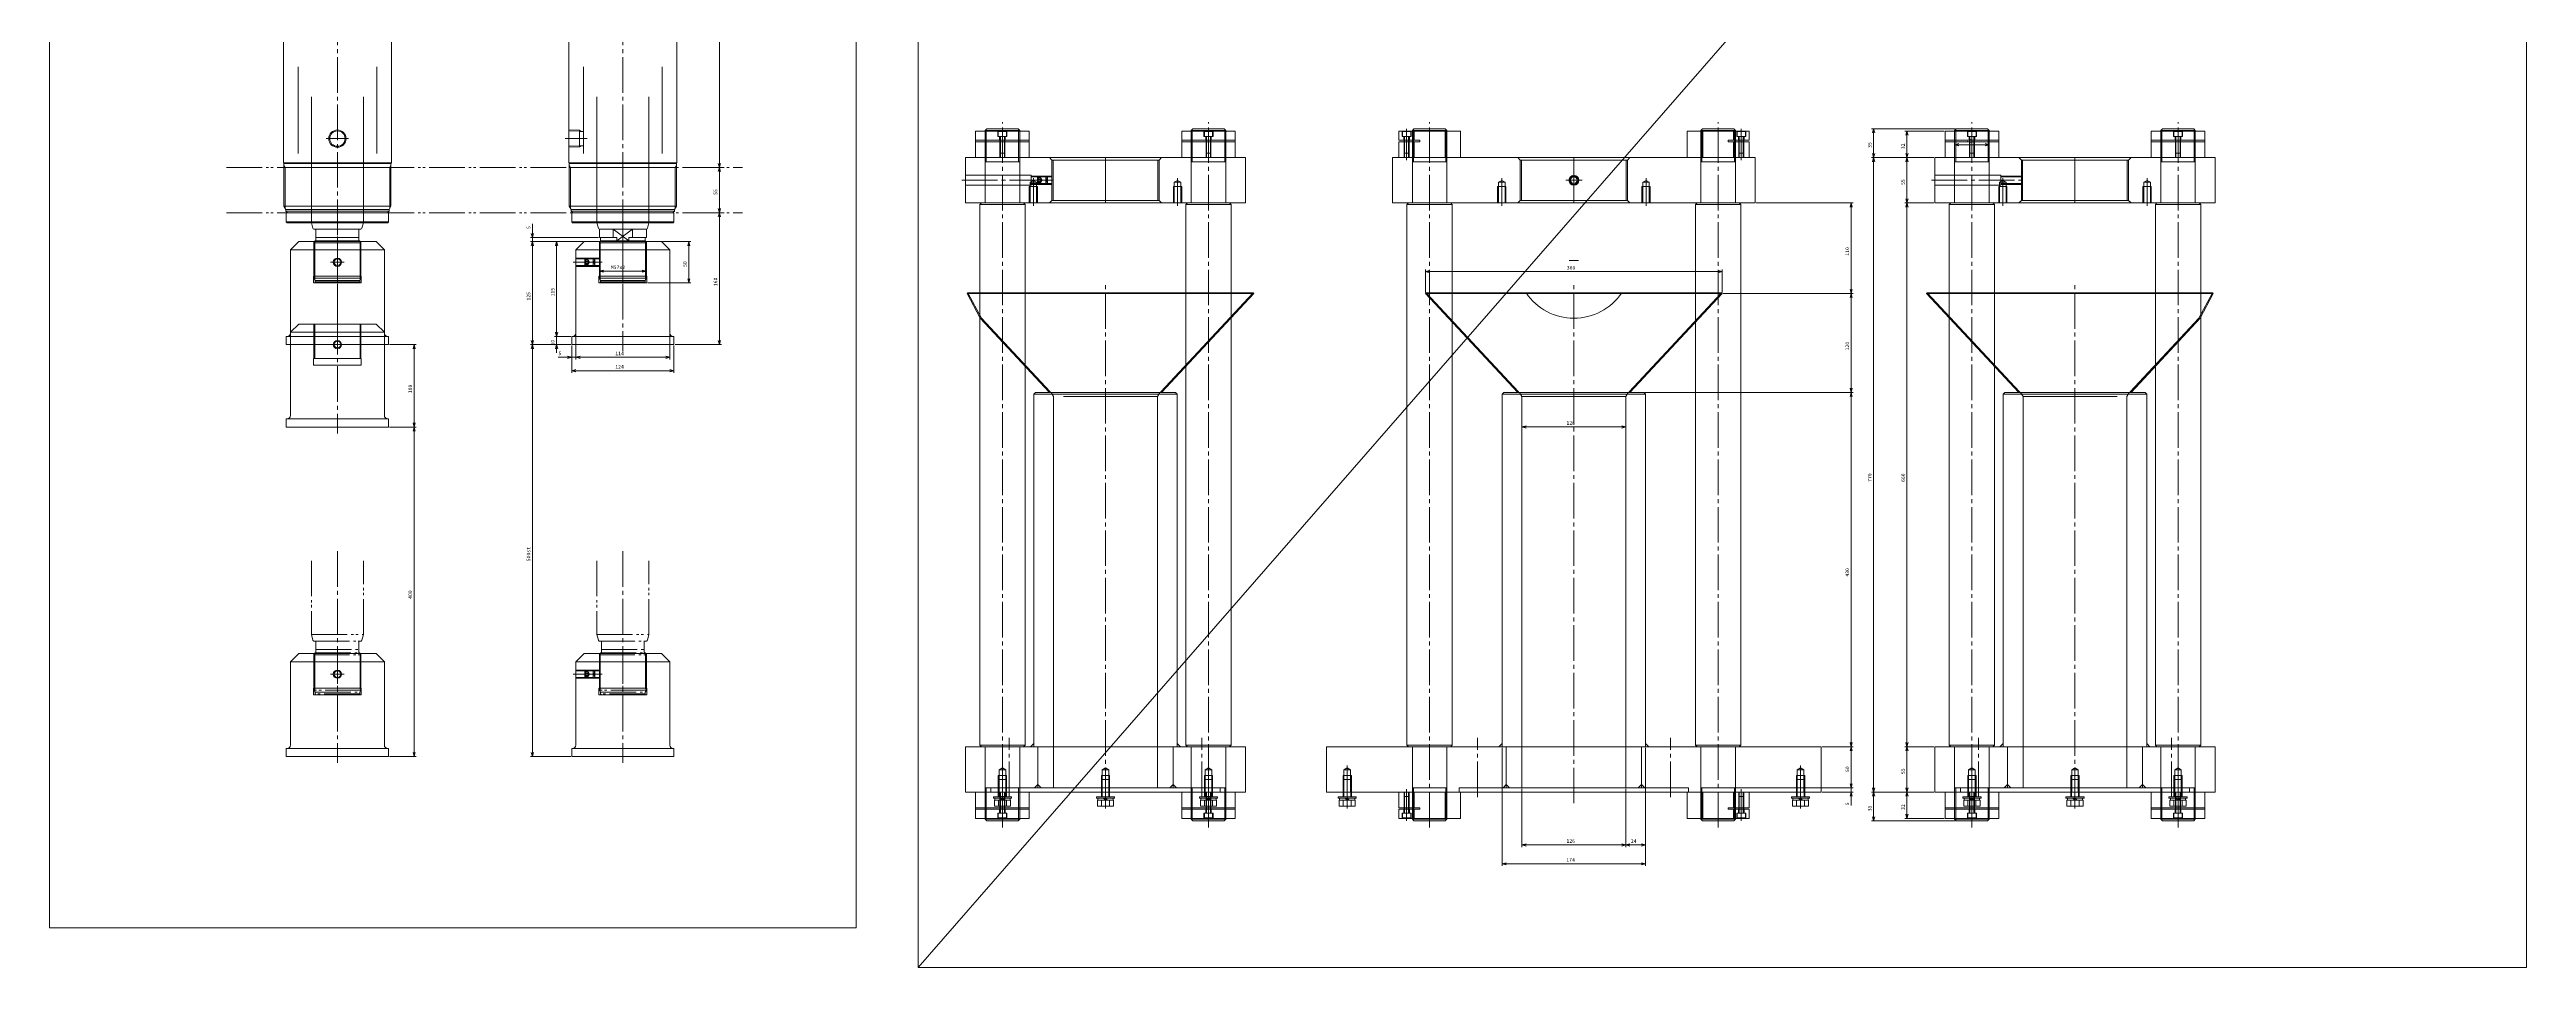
# Model space of a CAD drawing. Units: millimetres at full size. Extents: x -24503 to 24503, y -7436 to 7436.
# Drawn here: x -7038 to -4033, y -3449 to -2335 of the extents above; entities that cross this region are included whole.
import ezdxf
from ezdxf.enums import TextEntityAlignment as Align

# ---------------------------------------------------------------- set-up
doc = ezdxf.new("R2010")
doc.units = ezdxf.units.MM
doc.header["$LTSCALE"] = 4.8
doc.linetypes.add('CHAIN2', pattern=[12, 9, -1, 1, -1])
doc.linetypes.add('DOUBLE_CHAIN2', pattern=[12.8, 9, -1, 0.6, -0.6, 0.6, -1])
for name, color, linetype, lineweight in [('0-2_08_DIM', 3, 'Continuous', 9), ('0-3_06_PHANTOM', 7, 'DOUBLE_CHAIN2', 9), ('0-4_0', 2, 'Continuous', 9), ('0-5_01_NORMAL', 134, 'Continuous', 9), ('0-6_05_CENTER', 2, 'CHAIN2', 9), ('0-7_04_HIDDEN', 7, 'Continuous', 9), ('0-8_10_DRAFT', 1, 'Continuous', 9)]:
    doc.layers.add(name, color=color, linetype=linetype, lineweight=lineweight)
doc.styles.add('ＭＳ ゴシック', font='')
doc.styles.get('ＭＳ ゴシック').set_extended_font_data('MS Gothic')

# ---------------------------------------------------------------- blocks, each defined once
blk = doc.blocks.new('SD5-500-NCa_1_1')
at = {"layer": '0-3_06_PHANTOM', "color": 2}
for p, q in [((427, 31.5), (337.246, 31.5)), ((433.649, 29.718), (427, 31.5)), ((427, -31.5), (427, 31.5)), ((435, -28.5), (435, 28.5)), ((435, 26), (449, 26)), ((445, -26), (445, 26)), ((449, -27), (449, 27)), ((449.866, 27.5), (496.134, 27.5)), ((451.598, -28.5), (451.598, 28.5)), ((494.402, 28.5), (494.402, -28.5)), ((499, 27), (497, 27)), ((497, -27), (497, 27)), ((500, -26), (500, 26)), ((427, -31.5), (433.649, -29.718)), ((435, -26), (449, -26)), ((496.134, -27.5), (449.866, -27.5)), ((494.402, -28.5), (497, -27)), ((497, -27), (499, -27)), ((499, -27), (500, -26)), ((337.246, -31.5), (427, -31.5))]:
    blk.add_line(p, q, dxfattribs=at)
for points in [[(497, 27), (494.402, 28.5), (451.598, 28.5), (449, 27)], [(500, 26), (499, 27), (499, -27)], [(449, -27), (451.598, -28.5), (494.402, -28.5)]]:
    blk.add_lwpolyline(points, dxfattribs=at)
for centre, start, end in [((433.132, 27.786), 20.90107, 75), ((433.132, -27.786), 285, 339.09893)]:
    blk.add_arc(centre, 2, start, end, dxfattribs=at)
at = {"layer": '0-4_0'}
for p, q in [((-713, 65.5), (-145.5, 65.5)), ((-145.5, -65.5), (-145.5, 65.5)), ((-145, 65), (-145.5, 65.5)), ((-145, 65), (-145, -65)), ((-140, -65), (-140, 65)), ((-92.897, 65), (-92.897, -65)), ((-89, -62.75), (-89, 62.75)), ((-87, 62.75), (-87, -62.75)), ((-85, 60.75), (-87, 62.75)), ((-74, 62), (-85, 62)), ((-74, 62), (-74, -62)), ((-74, 62), (-73, 61)), ((-73, -61), (-73, 61)), ((-66.351, 29.718), (-73, 31.5)), ((-65, -28.5), (-65, 28.5)), ((-65, 26), (-51, 26)), ((-55, -26), (-55, 26)), ((-51, -27), (-51, 27)), ((-50.134, 27.5), (-3.866, 27.5)), ((-48.402, -28.5), (-48.402, 28.5)), ((-5.598, 28.5), (-5.598, -28.5)), ((-1, 27), (-3, 27)), ((-3, -27), (-3, 27)), ((0, -26), (0, 26)), ((-73, -31.5), (-66.351, -29.718)), ((-65, -26), (-51, -26)), ((-3.866, -27.5), (-50.134, -27.5)), ((-5.598, -28.5), (-3, -27)), ((-3, -27), (-1, -27)), ((-1, -27), (0, -26)), ((-145.5, -65.5), (-713, -65.5)), ((-145.5, -65.5), (-145, -65)), ((-87, -62.75), (-85, -60.75)), ((-73, -61), (-74, -62))]:
    blk.add_line(p, q, dxfattribs=at)
for points in [[(-87, 62.75), (-89, 62.75), (-92.897, 65), (-145, 65)], [(-90.299, 63.5), (-140, 63.5), (-142.598, 65)], [(-74, -62), (-85, -62), (-85, 62)], [(-3, 27), (-5.598, 28.5), (-48.402, 28.5), (-51, 27)], [(0, 26), (-1, 27), (-1, -27)], [(-51, -27), (-48.402, -28.5), (-5.598, -28.5)], [(-145, -65), (-92.897, -65), (-89, -62.75), (-87, -62.75)], [(-142.598, -65), (-140, -63.5), (-90.299, -63.5)]]:
    blk.add_lwpolyline(points, dxfattribs=at)
for radius in [10.477, 9.316]:
    blk.add_circle((-175, 0), radius, dxfattribs=at)
for centre, start, end in [((-66.868, 27.786), 20.90107, 75), ((-66.868, -27.786), 285, 339.09893)]:
    blk.add_arc(centre, 2, start, end, dxfattribs=at)
at = {"layer": '0-6_05_CENTER'}
for p, q in [((-907.511, 0), (4.419, 0)), ((-175, 13.51), (-175, -13.51)), ((325.81, 0), (508.237, 0))]:
    blk.add_line(p, q, dxfattribs=at)
at = {"layer": '0-7_04_HIDDEN', "color": 2}
for p, q in [((-262.231, 47.75), (-156.845, 47.75)), ((-225.792, 31.5), (-73, 31.5)), ((-156.845, -47.75), (-262.231, -47.75)), ((-73, -31.5), (-225.792, -31.5))]:
    blk.add_line(p, q, dxfattribs=at)
blk = doc.blocks.new('M10Tz_1_1')
at = {"layer": '0-4_0', "color": 134}
for radius in [5, 4]:
    blk.add_circle((0, 0), radius, dxfattribs=at)
at = {"layer": '0-6_05_CENTER'}
for p, q in [((8.341, 0), (-8.341, 0)), ((0, -8.341), (0, 8.341))]:
    blk.add_line(p, q, dxfattribs=at)
blk = doc.blocks.new('A$C311A3C4E_1_1')
at = {"layer": '0-4_0', "color": 134}
for p, q in [((-47, 100), (-57, 90)), ((-47, 100), (47, 100)), ((47, 100), (57, 90)), ((-57, -11), (-57, 90)), ((-57, 90), (57, 90)), ((57, -11), (57, 90))]:
    blk.add_line(p, q, dxfattribs=at)
blk.add_lwpolyline([(-62, -25), (62, -25), (62, -15), (-62, -15)], close=True, dxfattribs=at)
for centre, start, end in [((-61, -11), 270, 0), ((61, -11), 180, 270)]:
    blk.add_arc(centre, 4, start, end, dxfattribs=at)
at = {"layer": '0-6_05_CENTER'}
blk.add_line((0, 106.37), (0, -32.774), dxfattribs=at)
at = {"layer": '0-7_04_HIDDEN'}
for p, q in [((-28.5, 100), (-28.5, 58)), ((-27.418, 100), (-27.418, 58)), ((27.418, 100), (27.417, 58)), ((28.5, 100), (28.5, 58))]:
    blk.add_line(p, q, dxfattribs=at)
blk.add_lwpolyline([(29, 50), (29, 58), (-29, 58), (-29, 50)], close=True, dxfattribs=at)
at = {"layer": '0-4_0'}
blk.add_blockref('M10Tz_1_1', (0, 75), dxfattribs=at)
blk = doc.blocks.new('A$C068D405B_1_1')
at = {"layer": '0-4_0', "color": 134}
for p, q in [((-47, 100), (-57, 90)), ((-47, 100), (47, 100)), ((47, 100), (57, 90)), ((-57, -11), (-57, 90)), ((-57, 90), (57, 90)), ((57, -11), (57, 90))]:
    blk.add_line(p, q, dxfattribs=at)
blk.add_lwpolyline([(-62, -25), (62, -25), (62, -15), (-62, -15)], close=True, dxfattribs=at)
for centre, start, end in [((-61, -11), 270, 0), ((61, -11), 180, 270)]:
    blk.add_arc(centre, 4, start, end, dxfattribs=at)
at = {"layer": '0-6_05_CENTER'}
for p, q in [((0, 106.37), (0, -32.774)), ((-60.388, 75), (-25.112, 75))]:
    blk.add_line(p, q, dxfattribs=at)
at = {"layer": '0-7_04_HIDDEN'}
for p, q in [((-28.5, 100), (-28.5, 58)), ((-27.418, 100), (-27.418, 58)), ((27.418, 100), (27.417, 58)), ((28.5, 100), (28.5, 58)), ((-57, 80), (-28.5, 80)), ((-57, 79), (-28.5, 79)), ((-57, 71), (-28.5, 71)), ((-57, 70), (-28.5, 70))]:
    blk.add_line(p, q, dxfattribs=at)
blk.add_lwpolyline([(29, 50), (29, 58), (-29, 58), (-29, 50)], close=True, dxfattribs=at)
blk = doc.blocks.new('MSSU10-12a_1_1')
at = {"layer": '0-4_0'}
for p, q in [((-12, 4.188), (-11.188, 5)), ((-12, 4.188), (-1.188, 4.188)), ((-11.188, 5), (-2, 5)), ((-11.188, 5), (-11.188, -5)), ((-2, 5), (-2, -5)), ((-12, -4.188), (-11.188, -5)), ((-11.188, -5), (-2, -5)), ((0, -3), (-2, -5))]:
    blk.add_line(p, q, dxfattribs=at)
for points in [[(-12, 4.188), (-12, -4.188), (-1.188, -4.188)], [(0, -3), (0, 3), (-2, 5)]]:
    blk.add_lwpolyline(points, dxfattribs=at)
at = {"layer": '0-6_05_CENTER'}
blk.add_line((2, 0), (-14, 0), dxfattribs=at)
at = {"layer": '0-7_04_HIDDEN', "color": 2}
for p, q in [((-8, 2.887), (-12, 2.887)), ((-12, 1.443), (-8, 1.443)), ((-8, 2.887), (-8, -2.887)), ((-6.333, 0), (-8, 2.887)), ((-6.333, 0), (-8, -2.887)), ((0, 3), (-1.732, 0)), ((0, -3), (-1.732, 0)), ((-12, -1.443), (-8, -1.443)), ((-12, -2.887), (-8, -2.887))]:
    blk.add_line(p, q, dxfattribs=at)
blk = doc.blocks.new('SEPN10a_1_1')
at = {"layer": '0-4_0', "color": 3}
blk.add_lwpolyline([(-5.5, 4.1), (0, 4.1), (0, -4.1), (-5.5, -4.1)], close=True, dxfattribs=at)
at = {"layer": '0-8_10_DRAFT'}
blk.add_line((-5.5, 0), (0, 0), dxfattribs=at)
blk = doc.blocks.new('SDR5-500-NCa_1_1')
at = {"layer": '0-3_06_PHANTOM', "color": 2}
for p, q in [((427, 31.5), (337.246, 31.5)), ((433.649, 29.718), (427, 31.5)), ((427, -31.5), (427, 31.5)), ((435, -28.5), (435, 28.5)), ((435, 26), (449, 26)), ((445, -26), (445, 26)), ((449, -27), (449, 27)), ((449.866, 27.5), (496.134, 27.5)), ((451.598, -28.5), (451.598, 28.5)), ((494.402, 28.5), (494.402, -28.5)), ((499, 27), (497, 27)), ((497, -27), (497, 27)), ((500, -26), (500, 26)), ((427, -31.5), (433.649, -29.718)), ((435, -26), (449, -26)), ((496.134, -27.5), (449.866, -27.5)), ((494.402, -28.5), (497, -27)), ((497, -27), (499, -27)), ((499, -27), (500, -26)), ((337.246, -31.5), (427, -31.5))]:
    blk.add_line(p, q, dxfattribs=at)
for points in [[(497, 27), (494.402, 28.5), (451.598, 28.5), (449, 27)], [(500, 26), (499, 27), (499, -27)], [(449, -27), (451.598, -28.5), (494.402, -28.5)]]:
    blk.add_lwpolyline(points, dxfattribs=at)
for centre, start, end in [((433.132, 27.786), 20.90107, 75), ((433.132, -27.786), 285, 339.09893)]:
    blk.add_arc(centre, 2, start, end, dxfattribs=at)
at = {"layer": '0-4_0'}
for p, q in [((-713, 65.5), (-145.5, 65.5)), ((-145.5, -65.5), (-145.5, 65.5)), ((-145, 65), (-145.5, 65.5)), ((-145, 65), (-145, -65)), ((-140, -65), (-140, 65)), ((-92.897, 65), (-92.897, -65)), ((-89, -62.75), (-89, 62.75)), ((-87, 62.75), (-87, -62.75)), ((-85, 60.75), (-87, 62.75)), ((-74, 62), (-85, 62)), ((-74, 62), (-73, 61)), ((-74, 62), (-74, -62)), ((-73, -61), (-73, 61)), ((-66.351, 29.718), (-73, 31.5)), ((-55, 28.5), (-65, 28.5)), ((-65, -28.5), (-65, 28.5)), ((-51, -7.28), (-65, 11.673)), ((-65, 11.673), (-55, 11.673)), ((-51, 7.28), (-65, -11.673)), ((-55, 7.28), (-55, 28.5)), ((-51, 7.28), (-55, 7.28)), ((-54.2, 27), (-51, 27)), ((-51, -27), (-51, 27)), ((-50.134, 27.5), (-3.866, 27.5)), ((-48.402, -28.5), (-48.402, 28.5)), ((-5.598, 28.5), (-5.598, -28.5)), ((-1, 27), (-3, 27)), ((-3, -27), (-3, 27)), ((0, -26), (0, 26)), ((-73, -31.5), (-66.351, -29.718)), ((-65, -11.673), (-55, -11.673)), ((-51, -7.28), (-55, -7.28)), ((-51, -27), (-54.2, -27)), ((-3.866, -27.5), (-50.134, -27.5)), ((-5.598, -28.5), (-3, -27)), ((-3, -27), (-1, -27)), ((-1, -27), (0, -26)), ((-145.5, -65.5), (-713, -65.5)), ((-145.5, -65.5), (-145, -65)), ((-87, -62.75), (-85, -60.75)), ((-73, -61), (-74, -62))]:
    blk.add_line(p, q, dxfattribs=at)
for points in [[(-87, 62.75), (-89, 62.75), (-92.897, 65), (-145, 65)], [(-90.299, 63.5), (-140, 63.5), (-142.598, 65)], [(-74, -62), (-85, -62), (-85, 62)], [(-3, 27), (-5.598, 28.5), (-48.402, 28.5), (-51, 27)], [(0, 26), (-1, 27), (-1, -27)], [(-65, -28.5), (-55, -28.5), (-55, -7.28)], [(-51, -27), (-48.402, -28.5), (-5.598, -28.5)], [(-145, -65), (-92.897, -65), (-89, -62.75), (-87, -62.75)], [(-142.598, -65), (-140, -63.5), (-90.299, -63.5)]]:
    blk.add_lwpolyline(points, dxfattribs=at)
for centre, radius, start, end in [((-66.868, 27.786), 2, 20.90107, 75), ((-54.2, 27.8), 0.8, 180, 270), ((-66.868, -27.786), 2, 285, 339.09893), ((-54.2, -27.8), 0.8, 90, 180)]:
    blk.add_arc(centre, radius, start, end, dxfattribs=at)
at = {"layer": '0-6_05_CENTER'}
for p, q in [((-907.511, 0), (4.419, 0)), ((325.81, 0), (508.237, 0)), ((-175, -43.125), (-175, -70.144))]:
    blk.add_line(p, q, dxfattribs=at)
at = {"layer": '0-7_04_HIDDEN', "color": 2}
for p, q in [((-262.231, 47.75), (-156.845, 47.75)), ((-225.792, 31.5), (-73, 31.5)), ((-156.845, -47.75), (-262.231, -47.75)), ((-73, -31.5), (-225.792, -31.5)), ((-185.477, -65.5), (-185.081, -52.8)), ((-185.081, -52.8), (-183.8, -50.582)), ((-164.919, -52.8), (-185.081, -52.8)), ((-184.315, -65.5), (-183.919, -52.8)), ((-183.8, -52.8), (-183.8, -47.75)), ((-166.2, -52.8), (-166.2, -47.75)), ((-164.919, -52.8), (-166.2, -50.582)), ((-166.081, -52.8), (-165.684, -65.5)), ((-164.919, -52.8), (-164.523, -65.5))]:
    blk.add_line(p, q, dxfattribs=at)
blk = doc.blocks.new('A$C069B405E_1_1')
at = {"layer": '0-4_0', "color": 134}
for p, q in [((167.74, 600), (-180, 600)), ((167, 600.819), (-179.123, 600.819)), ((152, 570), (68, 480)), ((87, 478), (-87, 478))]:
    blk.add_line(p, q, dxfattribs=at)
for points in [[(-179.123, 600.819), (-180, 600), (-68, 480)], [(167, 600.819), (167.74, 600), (152, 570)]]:
    blk.add_lwpolyline(points, dxfattribs=at)
for points in [[(-87, 50), (87, 50), (87, 478), (85, 480), (-85, 480), (-87, 478)], [(-170, 50), (170, 50), (170, -5), (-170, -5)]]:
    blk.add_lwpolyline(points, close=True, dxfattribs=at)
at = {"layer": '0-4_0', "color": 3}
for points in [[(-87, 50), (-91, 50), (-87, 54)], [(87, 50), (91, 50), (87, 54)], [(-86, 0), (-78, 0), (-82, 4)], [(86, 0), (78, 0), (82, 4)]]:
    blk.add_lwpolyline(points, close=True, dxfattribs=at)
for centre, start, end in [((-68, 480), 0, 43.02507), ((68, 480), 136.97493, 180)]:
    blk.add_arc(centre, 1.03, start, end, dxfattribs=at)
at = {"layer": '0-6_05_CENTER'}
for p, q in [((0, -18.687), (0, 613.404)), ((-117, -11.301), (-117, 60.903)), ((117, -11.301), (117, 60.903)), ((-125, -8.388), (-125, 27.105)), ((125, -8.388), (125, 27.105))]:
    blk.add_line(p, q, dxfattribs=at)
at = {"layer": '0-7_04_HIDDEN'}
for p, q in [((-179.123, 600.819), (-67.123, 480.819)), ((167, 600.819), (150.359, 570)), ((150.359, 570), (67.123, 480.819)), ((150.359, 570), (152, 570)), ((150.359, 570), (152, 570)), ((-68, 480), (-67.123, 480.819)), ((68, 480), (67.123, 480.819)), ((-63, 475), (-63, 0)), ((63, 475), (65.887, 480)), ((63, 475), (63, 0)), ((-82, 50), (-82, 0)), ((82, 50), (82, 0)), ((-130, -5), (-130, 15)), ((-130, 15), (-120, 15)), ((-125, 24.309), (-129, 22)), ((-129, -5), (-129, 22)), ((-129, 22), (-121, 22)), ((-121, 22), (-125, 24.309)), ((-121, -5), (-121, 22)), ((-120, -5), (-120, 15)), ((-5, -5), (-5, 15)), ((-5, 15), (5, 15)), ((0, 24.309), (-4, 22)), ((-4, -5), (-4, 22)), ((-4, 22), (4, 22)), ((4, 22), (0, 24.309)), ((4, -5), (4, 22)), ((5, -5), (5, 15)), ((120, -5), (120, 15)), ((120, 15), (130, 15)), ((125, 24.309), (121, 22)), ((121, -5), (121, 22)), ((121, 22), (129, 22)), ((129, 22), (125, 24.309)), ((129, -5), (129, 22)), ((130, -5), (130, 15))]:
    blk.add_line(p, q, dxfattribs=at)
for points in [[(51, 475), (-63, 475), (-65.887, 480)], [(-139, -5), (-139, 0), (139, 0), (139, -5)]]:
    blk.add_lwpolyline(points, dxfattribs=at)
blk = doc.blocks.new('A$C17210EBA_1_1')
at = {"layer": '0-4_0', "color": 134}
blk.add_lwpolyline([(-170, -55), (170, -55), (170, 0), (-170, 0)], close=True, dxfattribs=at)
at = {"layer": '0-6_05_CENTER'}
for p, q in [((-87.5, -58.388), (-87.5, -24.895)), ((174.12, -27.5), (61.612, -27.5)), ((87.5, -58.388), (87.5, -24.895))]:
    blk.add_line(p, q, dxfattribs=at)
at = {"layer": '0-7_04_HIDDEN'}
for p, q in [((-68, 0), (-65, -3)), ((68, 0), (65, -3)), ((-87.5, -27.691), (-91.5, -30)), ((-91.5, -55), (-91.5, -30)), ((-91.5, -30), (-83.5, -30)), ((-83.5, -30), (-87.5, -27.691)), ((-83.5, -55), (-83.5, -30)), ((-65, -52), (-65, -3)), ((65, -3), (-65, -3)), ((-63.5, -52), (-63.5, -3)), ((63.5, -52), (63.5, -3)), ((65, -52), (65, -3)), ((90, -22.5), (65, -22.5)), ((90, -23.5), (65, -23.5)), ((87.5, -27.691), (83.5, -30)), ((83.5, -55), (83.5, -30)), ((83.5, -30), (91.5, -30)), ((91.5, -30), (87.5, -27.691)), ((90, -21.5), (170, -21.5)), ((90, -21.5), (90, -33.5)), ((91.5, -55), (91.5, -30)), ((-92.5, -55), (-92.5, -35)), ((-92.5, -35), (-82.5, -35)), ((-82.5, -55), (-82.5, -35)), ((-68, -55), (-65, -52)), ((65, -52), (-65, -52)), ((90, -31.5), (65, -31.5)), ((90, -32.5), (65, -32.5)), ((68, -55), (65, -52)), ((82.5, -55), (82.5, -35)), ((82.5, -35), (92.5, -35)), ((90, -33.5), (170, -33.5)), ((92.5, -55), (92.5, -35))]:
    blk.add_line(p, q, dxfattribs=at)
at = {"layer": '0-8_10_DRAFT'}
blk.add_line((0, 0), (0, -55), dxfattribs=at)
blk = doc.blocks.new('A$C4D406E66_1_1')
at = {"layer": '0-4_0', "color": 134}
for p, q in [((0, 32), (0, 21)), ((32.5, 21), (-32.5, 21)), ((32.5, 19), (-32.5, 19)), ((0, 19), (0, 0))]:
    blk.add_line(p, q, dxfattribs=at)
blk.add_lwpolyline([(-32.5, 32), (32.5, 32), (32.5, 0), (-32.5, 0)], close=True, dxfattribs=at)
at = {"layer": '0-6_05_CENTER'}
blk.add_line((0, -3.27), (0, 35.041), dxfattribs=at)
at = {"layer": '0-7_04_HIDDEN'}
for p, q in [((-21, 32), (-21, 0)), ((-19.693, 32), (-19.693, 0)), ((-5.5, 25.5), (-5.5, 32)), ((5.5, 25.5), (5.5, 32)), ((19.693, 32), (19.693, 0)), ((21, 32), (21, 0)), ((-5.5, 25.5), (5.5, 25.5)), ((-3.4, 21), (-3.4, 25.5)), ((-3, 19), (-3, 0)), ((-2.5, 19), (-2.5, 0)), ((2.5, 19), (2.5, 0)), ((3, 19), (3, 0)), ((3.4, 21), (3.4, 25.5))]:
    blk.add_line(p, q, dxfattribs=at)
blk = doc.blocks.new('A$C7E8A2BA9_1_1')
at = {"layer": '0-7_04_HIDDEN'}
for p, q in [((5, 0), (-5, 0)), ((-3, -20), (-3, 0)), ((-2.459, -20), (-2.459, 0)), ((2.458, -20), (2.458, 0)), ((3, -20), (3, 0)), ((-3, -20), (3, -20))]:
    blk.add_line(p, q, dxfattribs=at)
at = {"layer": '0-7_04_HIDDEN', "linetype": 'CHAIN2'}
blk.add_line((0, -21.5), (0, 7.5), dxfattribs=at)
at = {"layer": '0-7_04_HIDDEN'}
blk.add_lwpolyline([(5, 0), (5, 6), (-5, 6), (-5, 0)], dxfattribs=at)
at = {"layer": '0-8_10_DRAFT', "style": 'ＭＳ ゴシック', "width": 1.9}
blk.add_text('CS-M6x20L', height=0.2199, dxfattribs=at).set_placement((2.237, 5.658), align=Align.BOTTOM_LEFT)
blk = doc.blocks.new('A$C3F79475E_1_1')
at = {"layer": '0-7_04_HIDDEN'}
for name, p in [('A$C4D406E66_1_1', (0, 0)), ('A$C7E8A2BA9_1_1', (0, 25.5))]:
    blk.add_blockref(name, p, dxfattribs=at)
blk = doc.blocks.new('A$C06BC4911_1_1')
at = {"layer": '0-4_0', "color": 134}
for p, q in [((-27.5, -2), (27.5, -2)), ((-27.5, -658), (27.5, -658))]:
    blk.add_line(p, q, dxfattribs=at)
blk.add_lwpolyline([(25.5, 0), (-25.5, 0), (-27.5, -2), (-27.5, -658), (-25.5, -660), (25.5, -660), (27.5, -658), (27.5, -2)], close=True, dxfattribs=at)
at = {"layer": '0-5_01_NORMAL'}
for p, q in [((-19, 90), (-21, 88)), ((21, 88), (19, 90)), ((-19, -750), (-21, -748)), ((21, -748), (19, -750))]:
    blk.add_line(p, q, dxfattribs=at)
at = {"layer": '0-6_05_CENTER'}
blk.add_line((0, -757.922), (0, 97.922), dxfattribs=at)
at = {"layer": '0-7_04_HIDDEN'}
for p, q in [((-21, 88), (21, 88)), ((-19.693, 50), (-19.693, 89.308)), ((19.692, 50), (19.692, 89.308)), ((-21, 50), (21, 50)), ((-21, -710), (21, -710)), ((-19.693, -710), (-19.693, -749.307)), ((19.692, -710), (19.692, -749.307)), ((-21, -748), (21, -748))]:
    blk.add_line(p, q, dxfattribs=at)
for points in [[(21, 0), (21, 88), (19, 90), (-19, 90), (-21, 88), (-21, 0)], [(21, -660), (21, -748), (19, -750), (-19, -750), (-21, -748), (-21, -660)]]:
    blk.add_lwpolyline(points, dxfattribs=at)
blk.add_lwpolyline([(21, -748), (19, -750), (-19, -750), (-21, -748)], close=True, dxfattribs=at)
blk = doc.blocks.new('A$C7AFA21F4_1_1')
at = {"layer": '0-7_04_HIDDEN'}
for p, q in [((-11, 1.5), (11, 1.5)), ((-11, 1.5), (-11, 0)), ((-11, 0), (11, 0)), ((-9.815, 11), (9.815, 11)), ((-9.815, 4), (-9.815, 11)), ((9.815, 4), (-9.815, 4)), ((-9.25, 4), (-9.25, 1.5)), ((-5, -21), (-5, 0)), ((-4.907, 4), (-4.907, 11)), ((-4.188, -21), (-4.188, 0)), ((0, 1.5), (-2.5, 4)), ((0, 4), (2.5, 1.5)), ((4.188, -21), (4.188, 0)), ((4.907, 4), (4.907, 11)), ((5, -21), (5, 0)), ((9.25, 1.5), (9.25, 4)), ((9.815, 4), (9.815, 11)), ((11, 0), (11, 1.5)), ((-5, -21), (5, -21))]:
    blk.add_line(p, q, dxfattribs=at)
at = {"layer": '0-7_04_HIDDEN', "linetype": 'CHAIN2'}
blk.add_line((0, -24), (0, 14), dxfattribs=at)
at = {"layer": '0-8_10_DRAFT', "style": 'ＭＳ ゴシック', "width": 1.8}
blk.add_text('BT-M10x25L,SW,PW', height=0.2199, dxfattribs=at).set_placement((5.105, 10.658), align=Align.BOTTOM_LEFT)
blk = doc.blocks.new('A$C33625342_1_1')
at = {"layer": '0-4_0'}
for name, p in [('A$C06BC4911_1_1', (-125, 715)), ('A$C06BC4911_1_1', (125, 715)), ('A$C3F79475E_1_1', (-125, 770)), ('A$C3F79475E_1_1', (125, 770))]:
    blk.add_blockref(name, p, dxfattribs=at)
at = {"layer": '0-4_0', "xscale": -1}
for name, p in [('A$C17210EBA_1_1', (0, 770)), ('A$C069B405E_1_1', (0, 5))]:
    blk.add_blockref(name, p, dxfattribs=at)
at = {"layer": '0-7_04_HIDDEN'}
for name, p in [('MSSU10-12a_1_1', (-70.5, 742.5)), ('SEPN10a_1_1', (-65, 742.5))]:
    blk.add_blockref(name, p, dxfattribs=at)
at = {"layer": '0-7_04_HIDDEN', "rotation": 180}
for name, p in [('A$C3F79475E_1_1', (-125, 0)), ('A$C7AFA21F4_1_1', (-125, -6)), ('A$C7AFA21F4_1_1', (0, -6)), ('A$C3F79475E_1_1', (125, 0)), ('A$C7AFA21F4_1_1', (125, -6))]:
    blk.add_blockref(name, p, dxfattribs=at)
blk = doc.blocks.new('A$C55F72951_1_1')
at = {"layer": '0-4_0', "color": 134}
for p, q in [((180, 600), (-180, 600)), ((179.123, 600.819), (-179.123, 600.819)), ((87, 478), (-87, 478))]:
    blk.add_line(p, q, dxfattribs=at)
for points in [[(-179.123, 600.819), (-180, 600), (-68, 480)], [(179.123, 600.819), (180, 600), (68, 480)]]:
    blk.add_lwpolyline(points, dxfattribs=at)
for points in [[(-87, 50), (87, 50), (87, 478), (85, 480), (-85, 480), (-87, 478)], [(-300, 50), (300, 50), (300, -5), (-300, -5)]]:
    blk.add_lwpolyline(points, close=True, dxfattribs=at)
at = {"layer": '0-4_0', "color": 3}
for points in [[(-87, 50), (-91, 50), (-87, 54)], [(87, 50), (91, 50), (87, 54)], [(-86, 0), (-78, 0), (-82, 4)], [(86, 0), (78, 0), (82, 4)]]:
    blk.add_lwpolyline(points, close=True, dxfattribs=at)
for centre, start, end in [((-68, 480), 0, 43.02507), ((68, 480), 136.97493, 180)]:
    blk.add_arc(centre, 1.03, start, end, dxfattribs=at)
at = {"layer": '0-6_05_CENTER'}
for p, q in [((0, -18.687), (0, 613.404)), ((-117, -11.301), (-117, 60.903)), ((117, -11.301), (117, 60.903)), ((-275, -8.388), (-275, 27.105)), ((275, -8.388), (275, 27.105))]:
    blk.add_line(p, q, dxfattribs=at)
at = {"layer": '0-7_04_HIDDEN'}
for p, q in [((-179.123, 600.819), (-67.123, 480.819)), ((179.123, 600.819), (67.123, 480.819)), ((-68, 480), (-67.123, 480.819)), ((68, 480), (67.123, 480.819)), ((-63, 475), (-63, 0)), ((63, 475), (65.887, 480)), ((63, 475), (63, 0)), ((-82, 50), (-82, 0)), ((82, 50), (82, 0)), ((-280, -5), (-280, 15)), ((-280, 15), (-270, 15)), ((-275, 24.309), (-279, 22)), ((-279, -5), (-279, 22)), ((-279, 22), (-271, 22)), ((-271, 22), (-275, 24.309)), ((-271, -5), (-271, 22)), ((-270, -5), (-270, 15)), ((270, -5), (270, 15)), ((280, 15), (270, 15)), ((271, 22), (275, 24.309)), ((271, -5), (271, 22)), ((279, 22), (271, 22)), ((275, 24.309), (279, 22)), ((279, -5), (279, 22)), ((280, -5), (280, 15))]:
    blk.add_line(p, q, dxfattribs=at)
for points in [[(63, 475), (-63, 475), (-65.887, 480)], [(-139, -5), (-139, 0), (139, 0), (139, -5)]]:
    blk.add_lwpolyline(points, dxfattribs=at)
blk.add_arc((0, 640), 70, 214.03724, 325.96276, dxfattribs=at)
at = {"layer": '0-8_10_DRAFT'}
blk.add_line((-5.598, 640), (5.598, 640), dxfattribs=at)
blk = doc.blocks.new('A$C59490531_1_1')
at = {"layer": '0-4_0', "color": 134}
for p, q in [((-18.764, 32), (-18.764, 21)), ((18.764, 32), (18.764, 0)), ((-18.764, 19), (-18.764, 0))]:
    blk.add_line(p, q, dxfattribs=at)
for points in [[(-37.528, 19), (-37.528, 0), (37.528, 0), (37.528, 32), (-37.528, 32), (-37.528, 21)], [(-37.528, 21), (-12, 21), (-12, 19), (-37.528, 19)]]:
    blk.add_lwpolyline(points, dxfattribs=at)
at = {"layer": '0-6_05_CENTER'}
blk.add_line((-28, -3.27), (-28, 35.041), dxfattribs=at)
at = {"layer": '0-7_04_HIDDEN'}
for p, q in [((-33.5, 25.5), (-33.5, 32)), ((-22.5, 25.5), (-22.5, 32)), ((-21, 32), (-21, 21)), ((-19.692, 32), (-19.692, 21)), ((19.692, 32), (19.692, 0)), ((21, 32), (21, 0)), ((-33.5, 25.5), (-22.5, 25.5)), ((-31.4, 21), (-31.4, 25.5)), ((-31, 19), (-31, 0)), ((-30.5, 19), (-30.5, 0)), ((-25.5, 19), (-25.5, 0)), ((-25, 19), (-25, 0)), ((-24.6, 21), (-24.6, 25.5)), ((-21, 19), (-21, 0)), ((-19.692, 19), (-19.692, 0))]:
    blk.add_line(p, q, dxfattribs=at)
at = {"layer": '0-8_10_DRAFT'}
blk.add_line((0, 32), (0, 0), dxfattribs=at)
blk = doc.blocks.new('A$C64ED66EC_1_1')
at = {"layer": '0-4_0'}
blk.add_blockref('A$C59490531_1_1', (0, 0), dxfattribs=at)
at = {"layer": '0-7_04_HIDDEN', "xscale": -1}
blk.add_blockref('A$C7E8A2BA9_1_1', (-28, 25.5), dxfattribs=at)
blk = doc.blocks.new('A$C1A7E2619_1_1')
at = {"layer": '0-4_0', "color": 134}
blk.add_lwpolyline([(-220, -55), (220, -55), (220, 0), (-220, 0)], close=True, dxfattribs=at)
for radius in [6, 5, 4]:
    blk.add_circle((0, -27.5), radius, dxfattribs=at)
at = {"layer": '0-6_05_CENTER'}
for p, q in [((-87.5, -58.388), (-87.5, -24.895)), ((9.914, -27.5), (-9.914, -27.5)), ((0, -37.414), (0, -17.586)), ((87.5, -58.388), (87.5, -24.895))]:
    blk.add_line(p, q, dxfattribs=at)
at = {"layer": '0-7_04_HIDDEN'}
for p, q in [((-68, 0), (-65, -3)), ((68, 0), (65, -3)), ((-87.5, -27.691), (-91.5, -30)), ((-91.5, -55), (-91.5, -30)), ((-91.5, -30), (-83.5, -30)), ((-83.5, -30), (-87.5, -27.691)), ((-83.5, -55), (-83.5, -30)), ((-65, -52), (-65, -3)), ((65, -3), (-65, -3)), ((-63.5, -52), (-63.5, -3)), ((63.5, -52), (63.5, -3)), ((65, -52), (65, -3)), ((87.5, -27.691), (83.5, -30)), ((83.5, -55), (83.5, -30)), ((83.5, -30), (91.5, -30)), ((91.5, -30), (87.5, -27.691)), ((91.5, -55), (91.5, -30)), ((-92.5, -55), (-92.5, -35)), ((-92.5, -35), (-82.5, -35)), ((-82.5, -55), (-82.5, -35)), ((-68, -55), (-65, -52)), ((65, -52), (-65, -52)), ((68, -55), (65, -52)), ((82.5, -55), (82.5, -35)), ((82.5, -35), (92.5, -35)), ((92.5, -55), (92.5, -35))]:
    blk.add_line(p, q, dxfattribs=at)
at = {"layer": '0-8_10_DRAFT'}
blk.add_line((0, 0), (0, -55), dxfattribs=at)
blk = doc.blocks.new('A$C71905DCD_1_1')
at = {"layer": '0-4_0'}
for name, p in [('A$C06BC4911_1_1', (-450, 715)), ('A$C06BC4911_1_1', (-100, 715)), ('A$C64ED66EC_1_1', (-450, 770)), ('A$C1A7E2619_1_1', (-275, 770)), ('A$C55F72951_1_1', (-275, 5))]:
    blk.add_blockref(name, p, dxfattribs=at)
at = {"layer": '0-4_0', "xscale": -1}
blk.add_blockref('A$C64ED66EC_1_1', (-100, 770), dxfattribs=at)
at = {"layer": '0-4_0', "xscale": -1, "rotation": 180}
blk.add_blockref('A$C64ED66EC_1_1', (-450, 0), dxfattribs=at)
at = {"layer": '0-4_0', "rotation": 180}
blk.add_blockref('A$C64ED66EC_1_1', (-100, 0), dxfattribs=at)
at = {"layer": '0-7_04_HIDDEN', "rotation": 180}
for p in [(-550, -6), (0, -6)]:
    blk.add_blockref('A$C7AFA21F4_1_1', p, dxfattribs=at)
blk = doc.blocks.new('A$C64A32105_1_1')
at = {"layer": '0-4_0'}
for name, p in [('A$C06BC4911_1_1', (-125, 715)), ('A$C06BC4911_1_1', (125, 715)), ('A$C3F79475E_1_1', (-125, 770)), ('A$C3F79475E_1_1', (125, 770)), ('A$C069B405E_1_1', (0, 5))]:
    blk.add_blockref(name, p, dxfattribs=at)
at = {"layer": '0-4_0', "xscale": -1}
blk.add_blockref('A$C17210EBA_1_1', (0, 770), dxfattribs=at)
at = {"layer": '0-4_0', "rotation": 180}
for p in [(-125, 0), (125, 0)]:
    blk.add_blockref('A$C3F79475E_1_1', p, dxfattribs=at)
at = {"layer": '0-7_04_HIDDEN', "rotation": 180}
for p in [(-125, -6), (0, -6), (125, -6)]:
    blk.add_blockref('A$C7AFA21F4_1_1', p, dxfattribs=at)
blk = doc.blocks.new('_Open30')
at = {"layer": '0-2_08_DIM'}
blk.add_line((0, 0), (-1, 0), dxfattribs=at)
blk.add_lwpolyline([(-1, 0.26795), (0, 0), (-1, -0.26795)], dxfattribs=at)

msp = doc.modelspace()

# ---------------------------------------------------------------- linework, layer by layer
at = {"layer": '0-2_08_DIM'}
for p, q in [((-6225.769, -2472.745), (-6225.769, -1725.745)), ((-4727.168, -2433.995), (-4727.168, -2452.641)), ((-4722.168, -2450.141), (-4690.168, -2450.141)), ((-4685.168, -2481.495), (-4685.168, -2447.641)), ((-6221.919, -2477.745), (-6228.269, -2477.745)), ((-6221.919, -2477.745), (-6228.269, -2477.745)), ((-6225.769, -2482.745), (-6225.769, -2527.745)), ((-4752.418, -2465.745), (-4787.494, -2465.745)), ((-4784.994, -2515.745), (-4784.994, -2470.745)), ((-4752.418, -2520.745), (-4787.494, -2520.745)), ((-6452.577, -2557.745), (-6452.577, -2546.245)), ((-6221.919, -2532.745), (-6228.269, -2532.745)), ((-6372.578, -2562.745), (-6455.077, -2562.745)), ((-6391.078, -2567.745), (-6455.077, -2567.745)), ((-6452.577, -2567.745), (-6452.577, -2562.745)), ((-6452.577, -2572.745), (-6452.577, -2577.745)), ((-6294.578, -2567.745), (-6260.277, -2567.745)), ((-6262.777, -2612.745), (-6262.777, -2572.745)), ((-6371.328, -2608.495), (-6371.328, -2601.084)), ((-6366.328, -2603.584), (-6319.328, -2603.584)), ((-6314.328, -2608.495), (-6314.328, -2601.084)), ((-6312.578, -2617.745), (-6260.277, -2617.745)), ((-6423.253, -2677.745), (-6423.253, -2672.745)), ((-6406.078, -2692.745), (-6455.077, -2692.745)), ((-6452.577, -2697.745), (-6452.577, -3187.745)), ((-6406.078, -2682.745), (-6425.753, -2682.745)), ((-6406.078, -2692.745), (-6425.753, -2692.745)), ((-6423.253, -2682.745), (-6423.253, -2692.745)), ((-6423.253, -2697.745), (-6423.253, -2702.745)), ((-4887.816, -3180.745), (-4850.177, -3180.745)), ((-4752.418, -3180.745), (-4787.494, -3180.745)), ((-6406.078, -3192.745), (-6455.077, -3192.745)), ((-4852.677, -3185.745), (-4852.677, -3225.745)), ((-4784.994, -3185.745), (-4784.994, -3230.745)), ((-5016.816, -3230.745), (-4850.177, -3230.745)), ((-5016.816, -3230.745), (-4850.177, -3230.745)), ((-4887.816, -3235.745), (-4850.177, -3235.745)), ((-4852.677, -3225.745), (-4852.677, -3220.745)), ((-4852.677, -3230.745), (-4852.677, -3235.745)), ((-4852.677, -3240.745), (-4852.677, -3252.245)), ((-4752.418, -3235.745), (-4787.494, -3235.745))]:
    msp.add_line(p, q, dxfattribs=at)
at = {"layer": '0-2_08_DIM', "color": 4}
for p, q in [((-4726.418, -2430.745), (-4827.959, -2430.745)), ((-4739.918, -2433.745), (-4787.494, -2433.745)), ((-4825.459, -2460.745), (-4825.459, -2435.745)), ((-4784.994, -2460.745), (-4784.994, -2438.745)), ((-4752.418, -2465.745), (-4827.959, -2465.745)), ((-4752.418, -2465.745), (-4827.959, -2465.745)), ((-4825.459, -2470.745), (-4825.459, -3230.745)), ((-4752.418, -2465.745), (-4787.494, -2465.745)), ((-4967.816, -2520.745), (-4850.177, -2520.745)), ((-4752.418, -2520.745), (-4787.494, -2520.745)), ((-6223.169, -2532.745), (-6228.269, -2532.745)), ((-6225.769, -2687.745), (-6225.769, -2537.745)), ((-4852.677, -2525.745), (-4852.677, -2625.745)), ((-4784.994, -2525.745), (-4784.994, -3175.745)), ((-6391.078, -2567.745), (-6455.077, -2567.745)), ((-6452.577, -2687.745), (-6452.577, -2572.745)), ((-6391.078, -2567.745), (-6425.753, -2567.745)), ((-6423.253, -2677.745), (-6423.253, -2572.745)), ((-5369.066, -2629.495), (-5369.066, -2601.691)), ((-5364.066, -2604.191), (-5014.066, -2604.191)), ((-5009.066, -2629.495), (-5009.066, -2601.691)), ((-5007.816, -2630.745), (-4850.177, -2630.745)), ((-5007.816, -2630.745), (-4850.177, -2630.745)), ((-4852.677, -2745.745), (-4852.677, -2635.745)), ((-6625.893, -2692.745), (-6593.604, -2692.745)), ((-6596.104, -2787.745), (-6596.104, -2697.745)), ((-6406.078, -2692.745), (-6455.077, -2692.745)), ((-6406.078, -2682.745), (-6425.753, -2682.745)), ((-6404.828, -2693.995), (-6404.828, -2726.886)), ((-6404.828, -2693.995), (-6404.828, -2710.64)), ((-6399.828, -2679.995), (-6399.828, -2710.64)), ((-6399.828, -2679.995), (-6399.828, -2710.64)), ((-6285.828, -2679.995), (-6285.828, -2710.64)), ((-6280.828, -2693.995), (-6280.828, -2726.886)), ((-6279.578, -2692.745), (-6223.269, -2692.745)), ((-6409.828, -2708.14), (-6421.328, -2708.14)), ((-6399.828, -2708.14), (-6404.828, -2708.14)), ((-6399.828, -2724.386), (-6285.828, -2724.386)), ((-6394.828, -2708.14), (-6290.828, -2708.14)), ((-6394.828, -2708.14), (-6389.828, -2708.14)), ((-5102.816, -2750.745), (-4850.177, -2750.745)), ((-5102.816, -2750.745), (-4850.177, -2750.745)), ((-4852.677, -3175.745), (-4852.677, -2755.745)), ((-6625.893, -2792.745), (-6593.604, -2792.745)), ((-6625.893, -2792.745), (-6593.604, -2792.745)), ((-5252.066, -2794.261), (-5252.066, -2790.216)), ((-5247.066, -2792.716), (-5131.066, -2792.716)), ((-5126.066, -2794.261), (-5126.066, -2790.216)), ((-6596.104, -2797.745), (-6596.104, -3187.745)), ((-5276.066, -3181.995), (-5276.066, -3325.375)), ((-5102.066, -3181.995), (-5102.066, -3325.375)), ((-5102.066, -3181.995), (-5102.066, -3302.497)), ((-4887.816, -3180.745), (-4850.177, -3180.745)), ((-4752.418, -3180.745), (-4787.494, -3180.745)), ((-6625.893, -3192.745), (-6593.604, -3192.745)), ((-5252.066, -3231.995), (-5252.066, -3302.497)), ((-5126.066, -3231.995), (-5126.066, -3302.497)), ((-5126.066, -3231.995), (-5126.066, -3302.497)), ((-4752.418, -3235.745), (-4827.959, -3235.745)), ((-4752.418, -3235.745), (-4827.959, -3235.745)), ((-4825.459, -3240.745), (-4825.459, -3265.745)), ((-4752.418, -3235.745), (-4787.494, -3235.745)), ((-4784.994, -3240.745), (-4784.994, -3262.745)), ((-4726.418, -3270.745), (-4827.959, -3270.745)), ((-4739.918, -3267.745), (-4787.494, -3267.745)), ((-5247.066, -3299.997), (-5131.066, -3299.997)), ((-5107.066, -3299.997), (-5121.066, -3299.997)), ((-5271.066, -3322.875), (-5107.066, -3322.875))]:
    msp.add_line(p, q, dxfattribs=at)
at = {"layer": '0-3_06_PHANTOM'}
for p, q in [((-6823.589, -2477.745), (-6197.815, -2477.745)), ((-6823.589, -2532.745), (-6197.815, -2532.745))]:
    msp.add_line(p, q, dxfattribs=at)
at = {"layer": '0-4_0', "color": 3}
msp.add_line((-4203.305, -1405.026), (-5984.583, -3448.694), dxfattribs=at)
at = {"layer": '0-4_0', "color": 134}
for p, q in [((-5863.365, -2430.745), (-5861.365, -2432.745)), ((-5613.365, -2430.704), (-5611.365, -2432.704)), ((-5345.066, -2430.745), (-5343.066, -2432.745)), ((-4995.066, -2430.745), (-4993.066, -2432.745)), ((-4687.168, -2430.745), (-4685.168, -2432.745)), ((-4437.168, -2430.745), (-4435.168, -2432.745)), ((-5383.066, -3270.745), (-5385.066, -3268.745)), ((-5033.066, -3270.745), (-5035.066, -3268.745)), ((-4725.168, -3270.745), (-4727.168, -3268.745)), ((-4475.168, -3270.745), (-4477.168, -3268.745))]:
    msp.add_line(p, q, dxfattribs=at)
at = {"layer": '0-4_0', "color": 3}
for points in [[(-5984.583, -1353.041), (-4033.429, -1353.041), (-4033.429, -3448.694), (-5984.583, -3448.694)], [(-7038.394, -1389.05), (-6059.784, -1389.05), (-6059.784, -3400.683), (-7038.394, -3400.683)]]:
    msp.add_lwpolyline(points, close=True, dxfattribs=at)
at = {"layer": '0-4_0', "color": 134}
for points in [[(-5903.365, -2433.745), (-5903.365, -2432.745), (-5901.365, -2430.745), (-5863.365, -2430.745)], [(-5861.365, -2433.745), (-5861.365, -2432.745), (-5903.365, -2432.745)], [(-5653.365, -2433.704), (-5653.365, -2432.704), (-5651.365, -2430.704), (-5613.365, -2430.704)], [(-5611.365, -2433.704), (-5611.365, -2432.704), (-5653.365, -2432.704)], [(-5385.066, -2433.745), (-5385.066, -2432.745), (-5383.066, -2430.745), (-5345.066, -2430.745)], [(-5343.066, -2433.745), (-5343.066, -2432.745), (-5385.066, -2432.745)], [(-5035.066, -2433.745), (-5035.066, -2432.745), (-5033.066, -2430.745), (-4995.066, -2430.745)], [(-4993.066, -2433.745), (-4993.066, -2432.745), (-5035.066, -2432.745)], [(-4727.168, -2433.745), (-4727.168, -2432.745), (-4725.168, -2430.745), (-4687.168, -2430.745)], [(-4685.168, -2433.745), (-4685.168, -2432.745), (-4727.168, -2432.745)], [(-4477.168, -2433.745), (-4477.168, -2432.745), (-4475.168, -2430.745), (-4437.168, -2430.745)], [(-4435.168, -2433.745), (-4435.168, -2432.745), (-4477.168, -2432.745)], [(-5385.066, -3267.745), (-5385.066, -3268.745), (-5343.066, -3268.745)], [(-5343.066, -3267.745), (-5343.066, -3268.745), (-5345.066, -3270.745), (-5383.066, -3270.745)], [(-5035.066, -3267.745), (-5035.066, -3268.745), (-4993.066, -3268.745)], [(-4993.066, -3267.745), (-4993.066, -3268.745), (-4995.066, -3270.745), (-5033.066, -3270.745)], [(-4727.168, -3267.745), (-4727.168, -3268.745), (-4685.168, -3268.745)], [(-4685.168, -3267.745), (-4685.168, -3268.745), (-4687.168, -3270.745), (-4725.168, -3270.745)], [(-4477.168, -3267.745), (-4477.168, -3268.745), (-4435.168, -3268.745)], [(-4435.168, -3267.745), (-4435.168, -3268.745), (-4437.168, -3270.745), (-4475.168, -3270.745)]]:
    msp.add_lwpolyline(points, dxfattribs=at)

# ---------------------------------------------------------------- block references
at = {"layer": '0-2_08_DIM', "xscale": 5, "yscale": 5}
for p, rotation in [((-4825.459, -2430.745), 90), ((-4784.994, -2433.745), 90), ((-4825.459, -2465.745), 270), ((-4784.994, -2465.745), 270), ((-4727.168, -2450.141), 180), ((-6225.769, -2477.745), 270), ((-6225.769, -2477.745), 90), ((-4825.459, -2465.745), 90), ((-4784.994, -2465.745), 90), ((-4852.677, -2520.745), 90), ((-4784.994, -2520.745), 270), ((-4784.994, -2520.745), 90), ((-6225.769, -2532.745), 270), ((-6225.769, -2532.745), 90), ((-6452.577, -2562.745), 270), ((-6452.577, -2567.745), 90), ((-6452.577, -2567.745), 90), ((-6423.253, -2567.745), 90), ((-6262.777, -2567.745), 90), ((-6371.328, -2603.584), 180), ((-6262.777, -2617.745), 270), ((-5369.066, -2604.191), 180), ((-4852.677, -2630.745), 270), ((-4852.677, -2630.745), 90), ((-6596.104, -2692.745), 90), ((-6452.577, -2692.745), 270), ((-6452.577, -2692.745), 90), ((-6423.253, -2682.745), 270), ((-6423.253, -2682.745), 270), ((-6423.253, -2692.745), 90), ((-6225.769, -2692.745), 270), ((-6404.828, -2724.386), 180), ((-6399.828, -2708.14), 180), ((-6399.828, -2708.14), 180), ((-4852.677, -2750.745), 270), ((-4852.677, -2750.745), 90), ((-6596.104, -2792.745), 270), ((-6596.104, -2792.745), 90), ((-5252.066, -2792.716), 180), ((-4852.677, -3180.745), 270), ((-4852.677, -3180.745), 90), ((-4784.994, -3180.745), 270), ((-4784.994, -3180.745), 90), ((-6596.104, -3192.745), 270), ((-6452.577, -3192.745), 270), ((-4852.677, -3230.745), 270), ((-4852.677, -3230.745), 270), ((-4852.677, -3235.745), 90), ((-4825.459, -3235.745), 270), ((-4825.459, -3235.745), 90), ((-4784.994, -3235.745), 270), ((-4784.994, -3235.745), 90), ((-4825.459, -3270.745), 270), ((-4784.994, -3267.745), 270), ((-5252.066, -3299.997), 180), ((-5126.066, -3299.997), 180), ((-5276.066, -3322.875), 180)]:
    msp.add_blockref('_Open30', p, dxfattribs=dict(at, rotation=rotation))
for p in [(-4685.168, -2450.141), (-6314.328, -2603.584), (-5009.066, -2604.191), (-6404.828, -2708.14), (-6285.828, -2708.14), (-6280.828, -2724.386), (-5126.066, -2792.716), (-5126.066, -3299.997), (-5102.066, -3299.997), (-5102.066, -3322.875)]:
    msp.add_blockref('_Open30', p, dxfattribs=at)
at = {"layer": '0-3_06_PHANTOM'}
for name, p in [('MSSU10-12a_1_1', (-6376.828, -2592.745)), ('SEPN10a_1_1', (-6371.328, -2592.745)), ('A$C311A3C4E_1_1', (-6689.143, -2767.745)), ('MSSU10-12a_1_1', (-6376.828, -3092.745)), ('SEPN10a_1_1', (-6371.328, -3092.745))]:
    msp.add_blockref(name, p, dxfattribs=at)
at = {"layer": '0-4_0', "rotation": 270}
for name, p in [('SD5-500-NCa_1_1', (-6689.143, -2617.745)), ('SDR5-500-NCa_1_1', (-6342.828, -2617.745))]:
    msp.add_blockref(name, p, dxfattribs=at)
at = {"layer": '0-4_0'}
for name, p in [('A$C33625342_1_1', (-5757.365, -3235.745)), ('A$C71905DCD_1_1', (-4914.066, -3235.745)), ('A$C64A32105_1_1', (-4581.168, -3235.745)), ('A$C311A3C4E_1_1', (-6689.143, -2667.745)), ('A$C068D405B_1_1', (-6342.828, -2667.745)), ('A$C311A3C4E_1_1', (-6689.143, -3167.745)), ('A$C068D405B_1_1', (-6342.828, -3167.745))]:
    msp.add_blockref(name, p, dxfattribs=at)

# ---------------------------------------------------------------- texts
at = {"layer": '0-2_08_DIM', "color": 4, "style": 'ＭＳ ゴシック'}
for s, p in [('35', (-4826.713, -2453.959)), ('32', (-4786.244, -2455.459)), ('110', (-4853.927, -2584.745)), ('160', (-6227.019, -2621.745)), ('125', (-6453.831, -2639.245)), ('115', (-6424.507, -2634.245)), ('120', (-4853.927, -2699.745)), ('100', (-6597.354, -2751.745)), ('770', (-4826.709, -2859.316)), ('660', (-4786.244, -2859.459)), ('430', (-4853.927, -2974.316)), ('400', (-6597.354, -3001.316)), ('35', (-4826.713, -3258.959)), ('32', (-4786.244, -3257.459))]:
    msp.add_text(s, height=4.399, rotation=90, dxfattribs=at).set_placement(p, align=Align.BOTTOM_LEFT)
at = {"layer": '0-2_08_DIM', "style": 'ＭＳ ゴシック'}
for s, p in [('42', (-4711.882, -2448.891)), ('M57x2', (-6357.399, -2602.33))]:
    msp.add_text(s, height=4.399, dxfattribs=at).set_placement(p, align=Align.BOTTOM_LEFT)
for s, p in [('55', (-4786.252, -2498.959)), ('55', (-6227.027, -2510.959)), ('5', (-6453.831, -2552.352)), ('50', (-6264.031, -2598.459)), ('10', (-6424.503, -2693.888)), ('500st', (-6453.831, -2955.602)), ('50', (-4853.931, -3211.459)), ('55', (-4786.252, -3213.959)), ('5', (-4853.931, -3251.852))]:
    msp.add_text(s, height=4.399, rotation=90, dxfattribs=at).set_placement(p, align=Align.BOTTOM_LEFT)
at = {"layer": '0-2_08_DIM', "color": 4, "style": 'ＭＳ ゴシック'}
for s, p in [('360', (-5197.638, -2602.941)), ('5', (-6420.935, -2706.886)), ('114', (-6351.971, -2706.89)), ('124', (-6351.971, -2723.136)), ('126', (-5198.066, -2791.466)), ('126', (-5198.066, -3298.747)), ('24', (-5119.924, -3298.747)), ('174', (-5198.209, -3321.625))]:
    msp.add_text(s, height=4.399, dxfattribs=at).set_placement(p, align=Align.BOTTOM_LEFT)

doc.saveas('drawing.dxf')
